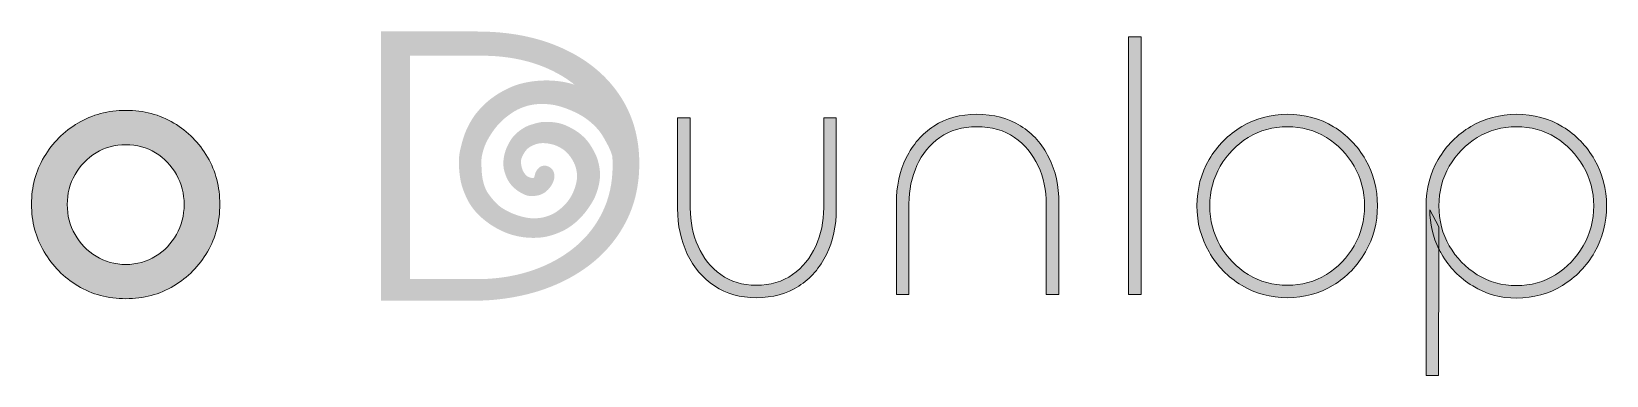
# Model space of a CAD drawing. Header units: inches. Extents: x 0.18 to 3.99, y 0.51 to 1.99.
# Drawn here: x 1.965 to 3.986, y 0.914 to 1.356 of the extents above; entities that cross this region are included whole.
import ezdxf

# ---------------------------------------------------------------- set-up
doc = ezdxf.new("R2010")
doc.units = ezdxf.units.IN

msp = doc.modelspace()

# ---------------------------------------------------------------- hatches: boundary and pattern name
at = {"true_color": 0x009289, "transparency": 33554687}
h = msp.add_hatch(color=134, dxfattribs=at)
edge = h.paths.add_edge_path(flags=0)
edge.add_spline(control_points=[(2.7452, 1.186), (2.7452, 1.1584), (2.7396, 1.1337), (2.7285, 1.1119), (2.7175, 1.0901), (2.7021, 1.0716), (2.6825, 1.0563), (2.6629, 1.0411), (2.6402, 1.0295), (2.6143, 1.0215), (2.5883, 1.0136), (2.5606, 1.0096), (2.531, 1.0096), (2.531, 1.0096), (2.4139, 1.0096), (2.4139, 1.0096), (2.4139, 1.0096), (2.4139, 1.3555), (2.4139, 1.3555), (2.4139, 1.3555), (2.5363, 1.3555), (2.5363, 1.3555), (2.5778, 1.3555), (2.6142, 1.3485), (2.6456, 1.3344), (2.677, 1.3203), (2.7015, 1.3006), (2.7189, 1.2752), (2.7364, 1.2498), (2.7452, 1.22), (2.7452, 1.186)], knot_values=[0, 0, 0, 0, 1, 1, 1, 2, 2, 2, 3, 3, 3, 4, 4, 4, 5, 5, 5, 6, 6, 6, 7, 7, 7, 8, 8, 8, 9, 9, 9, 10, 10, 10, 10], degree=3, periodic=1)
edge = h.paths.add_edge_path(flags=0)
edge.add_spline(control_points=[(2.7228, 1.186), (2.7228, 1.2165), (2.7148, 1.2431), (2.6989, 1.2658), (2.683, 1.2886), (2.661, 1.3062), (2.633, 1.3188), (2.605, 1.3314), (2.5728, 1.3377), (2.5363, 1.3377), (2.5363, 1.3377), (2.4355, 1.3377), (2.4355, 1.3377), (2.4355, 1.3377), (2.4355, 1.0277), (2.4355, 1.0277), (2.4355, 1.0277), (2.531, 1.0277), (2.531, 1.0277), (2.5569, 1.0277), (2.5814, 1.0313), (2.6045, 1.0384), (2.6276, 1.0456), (2.648, 1.0559), (2.6658, 1.0694), (2.6835, 1.0829), (2.6975, 1.0995), (2.7076, 1.119), (2.7177, 1.1386), (2.7228, 1.1609), (2.7228, 1.186)], knot_values=[0, 0, 0, 0, 1, 1, 1, 2, 2, 2, 3, 3, 3, 4, 4, 4, 5, 5, 5, 6, 6, 6, 7, 7, 7, 8, 8, 8, 9, 9, 9, 10, 10, 10, 10], degree=3, periodic=1)
h = msp.add_hatch(color=134, dxfattribs=at)
edge = h.paths.add_edge_path(flags=0)
edge.add_spline(control_points=[(2.7312, 1.184), (2.7312, 1.1584), (2.7262, 1.1356), (2.7162, 1.1154), (2.7062, 1.0952), (2.6923, 1.078), (2.6746, 1.0639), (2.6568, 1.0498), (2.6363, 1.0391), (2.6128, 1.0317), (2.5894, 1.0243), (2.5643, 1.0206), (2.5375, 1.0206), (2.5375, 1.0206), (2.4317, 1.0206), (2.4317, 1.0206), (2.4317, 1.0206), (2.4317, 1.3409), (2.4317, 1.3409), (2.4317, 1.3409), (2.5423, 1.3409), (2.5423, 1.3409), (2.5798, 1.3409), (2.6127, 1.3344), (2.6412, 1.3214), (2.6696, 1.3083), (2.6917, 1.29), (2.7075, 1.2665), (2.7233, 1.243), (2.7312, 1.2155), (2.7312, 1.184)], knot_values=[0, 0, 0, 0, 1, 1, 1, 2, 2, 2, 3, 3, 3, 4, 4, 4, 5, 5, 5, 6, 6, 6, 7, 7, 7, 8, 8, 8, 9, 9, 9, 10, 10, 10, 10], degree=3, periodic=1)
edge = h.paths.add_edge_path(flags=0)
edge.add_spline(control_points=[(2.711, 1.184), (2.711, 1.2122), (2.7038, 1.2368), (2.6894, 1.2579), (2.675, 1.2789), (2.6551, 1.2953), (2.6298, 1.3069), (2.6044, 1.3186), (2.5753, 1.3244), (2.5423, 1.3244), (2.5423, 1.3244), (2.4512, 1.3244), (2.4512, 1.3244), (2.4512, 1.3244), (2.4512, 1.0374), (2.4512, 1.0374), (2.4512, 1.0374), (2.5375, 1.0374), (2.5375, 1.0374), (2.561, 1.0374), (2.5831, 1.0407), (2.604, 1.0473), (2.6249, 1.0539), (2.6434, 1.0635), (2.6594, 1.076), (2.6755, 1.0885), (2.6881, 1.1039), (2.6972, 1.122), (2.7064, 1.1401), (2.711, 1.1607), (2.711, 1.184)], knot_values=[0, 0, 0, 0, 1, 1, 1, 2, 2, 2, 3, 3, 3, 4, 4, 4, 5, 5, 5, 6, 6, 6, 7, 7, 7, 8, 8, 8, 9, 9, 9, 10, 10, 10, 10], degree=3, periodic=1)
msp.add_hatch(color=134, dxfattribs=at).paths.add_polyline_path([(3.3729, 1.3486), (3.3891, 1.3486), (3.3891, 1.0176), (3.3729, 1.0176)], flags=0)
h = msp.add_hatch(color=134, dxfattribs=at)
edge = h.paths.add_edge_path(flags=0)
edge.add_spline(control_points=[(2.6266, 1.1828), (2.6288, 1.1821), (2.6319, 1.1804), (2.6336, 1.1783), (2.6352, 1.1762), (2.6364, 1.1729), (2.6364, 1.17), (2.6365, 1.167), (2.6354, 1.1632), (2.6338, 1.1602), (2.6321, 1.1569), (2.6291, 1.1529), (2.6261, 1.1504), (2.6233, 1.1479), (2.6198, 1.146), (2.6161, 1.1451), (2.612, 1.1442), (2.6064, 1.1434), (2.6018, 1.1446), (2.5968, 1.1459), (2.5906, 1.1496), (2.5865, 1.1529), (2.5826, 1.156), (2.5793, 1.1599), (2.5768, 1.1642), (2.5743, 1.1687), (2.5722, 1.1744), (2.5713, 1.1795), (2.5704, 1.1845), (2.5707, 1.1897), (2.5716, 1.1947), (2.5725, 1.1998), (2.5743, 1.2051), (2.5767, 1.2098), (2.5792, 1.2147), (2.5825, 1.22), (2.5868, 1.224), (2.5913, 1.2282), (2.5983, 1.2331), (2.6042, 1.235), (2.6097, 1.2368), (2.6157, 1.2388), (2.6217, 1.2393), (2.6279, 1.2397), (2.6357, 1.2392), (2.6418, 1.2378), (2.6476, 1.2366), (2.6533, 1.2339), (2.6583, 1.2312), (2.6632, 1.2286), (2.6681, 1.2253), (2.672, 1.2217), (2.6759, 1.2182), (2.6794, 1.2143), (2.6822, 1.2099), (2.6854, 1.2048), (2.6895, 1.1979), (2.6916, 1.1912), (2.6937, 1.1844), (2.6951, 1.1766), (2.6948, 1.1692), (2.6944, 1.1615), (2.6922, 1.1526), (2.6893, 1.1453), (2.6864, 1.138), (2.6817, 1.131), (2.6774, 1.1252), (2.6733, 1.1197), (2.6685, 1.1146), (2.6634, 1.1102), (2.6584, 1.106), (2.653, 1.1022), (2.647, 1.0993), (2.6405, 1.0962), (2.6323, 1.0931), (2.6246, 1.0917), (2.6167, 1.0902), (2.608, 1.0901), (2.6001, 1.0908), (2.5922, 1.0915), (2.5844, 1.0933), (2.577, 1.0959), (2.5696, 1.0986), (2.5623, 1.1023), (2.5557, 1.1066), (2.5491, 1.1108), (2.5425, 1.1163), (2.5375, 1.1215), (2.5328, 1.1264), (2.5287, 1.1319), (2.5256, 1.1378), (2.5221, 1.1446), (2.5182, 1.1535), (2.5164, 1.1619), (2.5144, 1.1709), (2.5134, 1.1825), (2.5138, 1.1915), (2.5141, 1.1997), (2.5166, 1.2087), (2.5186, 1.2157), (2.5203, 1.2218), (2.5226, 1.2278), (2.5255, 1.2335), (2.5285, 1.2395), (2.5323, 1.2461), (2.5369, 1.2515), (2.5419, 1.2576), (2.5488, 1.2646), (2.5559, 1.2698), (2.5632, 1.2753), (2.5724, 1.2806), (2.5807, 1.2841), (2.5885, 1.2875), (2.5969, 1.2897), (2.6054, 1.291), (2.6141, 1.2924), (2.6241, 1.2929), (2.6329, 1.2924), (2.6415, 1.292), (2.6501, 1.2906), (2.6583, 1.2883), (2.6665, 1.286), (2.6749, 1.2823), (2.682, 1.2786), (2.6876, 1.2757), (2.6931, 1.2726), (2.6982, 1.2688), (2.7035, 1.2649), (2.7093, 1.2597), (2.7138, 1.255), (2.718, 1.2506), (2.7219, 1.2457), (2.7252, 1.2408), (2.7285, 1.2359), (2.7313, 1.2306), (2.7336, 1.2252), (2.736, 1.2195), (2.738, 1.2129), (2.7399, 1.2067), (2.7418, 1.2004), (2.7449, 1.1931), (2.7451, 1.1876), (2.7453, 1.1833), (2.7446, 1.1756), (2.7438, 1.17), (2.7434, 1.1669), (2.7415, 1.1641), (2.7396, 1.1638), (2.7378, 1.1635), (2.7397, 1.1606), (2.7328, 1.1682), (2.7306, 1.1706), (2.7258, 1.1698), (2.7258, 1.1738), (2.7258, 1.1789), (2.7256, 1.1841), (2.7249, 1.1876), (2.724, 1.1924), (2.7226, 1.1984), (2.7206, 1.2036), (2.7186, 1.2088), (2.7159, 1.214), (2.713, 1.219), (2.7101, 1.2241), (2.7069, 1.2297), (2.7029, 1.2343), (2.6986, 1.2393), (2.693, 1.2446), (2.6873, 1.2488), (2.6814, 1.2531), (2.6744, 1.2572), (2.6674, 1.2603), (2.6596, 1.2637), (2.6496, 1.2674), (2.6407, 1.2691), (2.6318, 1.2707), (2.6221, 1.2712), (2.6138, 1.2703), (2.6058, 1.2696), (2.5979, 1.2673), (2.5907, 1.2642), (2.5835, 1.2611), (2.5766, 1.2563), (2.5708, 1.2517), (2.5653, 1.2474), (2.5604, 1.2423), (2.5561, 1.2369), (2.5515, 1.2311), (2.5466, 1.2236), (2.5435, 1.2172), (2.5406, 1.2112), (2.5384, 1.2042), (2.5373, 1.1983), (2.5362, 1.1929), (2.5365, 1.1872), (2.5368, 1.1817), (2.5371, 1.1761), (2.5375, 1.1699), (2.5389, 1.1644), (2.5402, 1.159), (2.5419, 1.1535), (2.5448, 1.1488), (2.5483, 1.1432), (2.5546, 1.1356), (2.5598, 1.131), (2.5646, 1.1267), (2.5704, 1.1236), (2.5762, 1.1208), (2.582, 1.118), (2.5887, 1.1158), (2.5944, 1.1143), (2.5995, 1.113), (2.6048, 1.1121), (2.61, 1.112), (2.6154, 1.1119), (2.6213, 1.1124), (2.6267, 1.1139), (2.6322, 1.1154), (2.638, 1.1178), (2.643, 1.121), (2.6482, 1.1243), (2.6537, 1.1292), (2.6577, 1.1339), (2.6616, 1.1384), (2.6649, 1.1436), (2.6672, 1.1491), (2.6697, 1.1547), (2.6717, 1.162), (2.6722, 1.1676), (2.6727, 1.1725), (2.6718, 1.1778), (2.6705, 1.1825), (2.6691, 1.1872), (2.6669, 1.1918), (2.6641, 1.1958), (2.6613, 1.1998), (2.6579, 1.2037), (2.6539, 1.2066), (2.6498, 1.2096), (2.6448, 1.2122), (2.6398, 1.2139), (2.6348, 1.2155), (2.6287, 1.2164), (2.624, 1.2164), (2.6199, 1.2164), (2.6156, 1.2156), (2.6118, 1.2141), (2.6079, 1.2126), (2.6036, 1.2104), (2.6006, 1.2073), (2.5975, 1.204), (2.5945, 1.198), (2.5933, 1.1945), (2.5923, 1.1919), (2.5928, 1.1891), (2.5931, 1.1864), (2.5935, 1.1835), (2.5945, 1.1799), (2.5955, 1.1775), (2.5963, 1.1755), (2.5976, 1.1735), (2.5989, 1.172), (2.6, 1.1706), (2.6013, 1.1692), (2.603, 1.1686), (2.6049, 1.1678), (2.6088, 1.1667), (2.6105, 1.1677), (2.6122, 1.1688), (2.6122, 1.1728), (2.6132, 1.1749), (2.614, 1.1767), (2.6151, 1.1788), (2.6163, 1.1801), (2.6174, 1.1813), (2.6188, 1.1823), (2.6204, 1.1827), (2.6221, 1.1831), (2.6247, 1.1834), (2.6266, 1.1828)], knot_values=[0, 0, 0, 0, 1, 1, 1, 2, 2, 2, 3, 3, 3, 4, 4, 4, 5, 5, 5, 6, 6, 6, 7, 7, 7, 8, 8, 8, 9, 9, 9, 10, 10, 10, 11, 11, 11, 12, 12, 12, 13, 13, 13, 14, 14, 14, 15, 15, 15, 16, 16, 16, 17, 17, 17, 18, 18, 18, 19, 19, 19, 20, 20, 20, 21, 21, 21, 22, 22, 22, 23, 23, 23, 24, 24, 24, 25, 25, 25, 26, 26, 26, 27, 27, 27, 28, 28, 28, 29, 29, 29, 30, 30, 30, 31, 31, 31, 32, 32, 32, 33, 33, 33, 34, 34, 34, 35, 35, 35, 36, 36, 36, 37, 37, 37, 38, 38, 38, 39, 39, 39, 40, 40, 40, 41, 41, 41, 42, 42, 42, 43, 43, 43, 44, 44, 44, 45, 45, 45, 46, 46, 46, 47, 47, 47, 48, 48, 48, 49, 49, 49, 50, 50, 50, 51, 51, 51, 52, 52, 52, 53, 53, 53, 54, 54, 54, 55, 55, 55, 56, 56, 56, 57, 57, 57, 58, 58, 58, 59, 59, 59, 60, 60, 60, 61, 61, 61, 62, 62, 62, 63, 63, 63, 64, 64, 64, 65, 65, 65, 66, 66, 66, 67, 67, 67, 68, 68, 68, 69, 69, 69, 70, 70, 70, 71, 71, 71, 72, 72, 72, 73, 73, 73, 74, 74, 74, 75, 75, 75, 76, 76, 76, 77, 77, 77, 78, 78, 78, 79, 79, 79, 80, 80, 80, 81, 81, 81, 82, 82, 82, 83, 83, 83, 84, 84, 84, 85, 85, 85, 86, 86, 86, 87, 87, 87, 88, 88, 88, 89, 89, 89, 90, 90, 90, 91, 91, 91, 92, 92, 92, 93, 93, 93, 93], degree=3, periodic=1)
h = msp.add_hatch(color=134, dxfattribs=at)
edge = h.paths.add_edge_path(flags=0)
edge.add_spline(control_points=[(2.624, 1.181), (2.626, 1.1803), (2.6288, 1.1788), (2.6303, 1.1768), (2.6317, 1.1749), (2.6328, 1.1719), (2.6329, 1.1692), (2.6329, 1.1664), (2.6319, 1.1628), (2.6305, 1.16), (2.6289, 1.157), (2.6262, 1.1533), (2.6236, 1.151), (2.621, 1.1487), (2.6178, 1.1469), (2.6145, 1.1461), (2.6108, 1.1452), (2.6057, 1.1445), (2.6015, 1.1457), (2.597, 1.1469), (2.5914, 1.1503), (2.5877, 1.1533), (2.5842, 1.1562), (2.5812, 1.1598), (2.579, 1.1638), (2.5767, 1.1679), (2.5747, 1.1733), (2.574, 1.178), (2.5732, 1.1826), (2.5734, 1.1874), (2.5742, 1.192), (2.5751, 1.1967), (2.5766, 1.2016), (2.5789, 1.206), (2.5811, 1.2105), (2.5841, 1.2155), (2.5879, 1.2191), (2.5921, 1.223), (2.5984, 1.2275), (2.6037, 1.2293), (2.6087, 1.231), (2.6141, 1.2329), (2.6195, 1.2333), (2.6252, 1.2337), (2.6322, 1.2332), (2.6377, 1.232), (2.643, 1.2308), (2.6481, 1.2283), (2.6527, 1.2258), (2.6571, 1.2234), (2.6615, 1.2203), (2.6651, 1.217), (2.6686, 1.2138), (2.6717, 1.2101), (2.6742, 1.2061), (2.6772, 1.2014), (2.6809, 1.1949), (2.6828, 1.1888), (2.6847, 1.1825), (2.686, 1.1752), (2.6856, 1.1684), (2.6853, 1.1613), (2.6833, 1.153), (2.6807, 1.1463), (2.6781, 1.1396), (2.6738, 1.1331), (2.6699, 1.1277), (2.6662, 1.1226), (2.6619, 1.1178), (2.6573, 1.1138), (2.6528, 1.1099), (2.6478, 1.1063), (2.6425, 1.1037), (2.6366, 1.1008), (2.6292, 1.0979), (2.6221, 1.0966), (2.615, 1.0953), (2.6071, 1.0951), (2.6, 1.0958), (2.5929, 1.0965), (2.5858, 1.0981), (2.5791, 1.1006), (2.5724, 1.103), (2.5658, 1.1065), (2.5599, 1.1104), (2.5539, 1.1144), (2.548, 1.1194), (2.5434, 1.1243), (2.5392, 1.1288), (2.5355, 1.1339), (2.5327, 1.1394), (2.5295, 1.1456), (2.526, 1.1539), (2.5243, 1.1617), (2.5225, 1.17), (2.5216, 1.1807), (2.522, 1.189), (2.5223, 1.1967), (2.5245, 1.205), (2.5263, 1.2115), (2.5278, 1.2171), (2.5299, 1.2227), (2.5325, 1.228), (2.5353, 1.2335), (2.5387, 1.2396), (2.5428, 1.2446), (2.5474, 1.2502), (2.5536, 1.2567), (2.56, 1.2616), (2.5666, 1.2666), (2.575, 1.2716), (2.5824, 1.2748), (2.5895, 1.2779), (2.5971, 1.2799), (2.6048, 1.2812), (2.6127, 1.2825), (2.6217, 1.2829), (2.6297, 1.2825), (2.6374, 1.2821), (2.6453, 1.2808), (2.6527, 1.2786), (2.6601, 1.2765), (2.6676, 1.2731), (2.6741, 1.2697), (2.6791, 1.267), (2.6841, 1.2641), (2.6887, 1.2606), (2.6935, 1.257), (2.6988, 1.2522), (2.7028, 1.2478), (2.7067, 1.2438), (2.7102, 1.2393), (2.7132, 1.2347), (2.7161, 1.2301), (2.7186, 1.2252), (2.7207, 1.2202), (2.7229, 1.215), (2.7247, 1.2089), (2.7265, 1.2031), (2.7282, 1.1973), (2.731, 1.1905), (2.7312, 1.1855), (2.7314, 1.1814), (2.7307, 1.1743), (2.73, 1.1692), (2.7296, 1.1663), (2.7278, 1.1637), (2.7262, 1.1634), (2.7245, 1.1631), (2.7262, 1.1604), (2.72, 1.1675), (2.718, 1.1697), (2.7137, 1.169), (2.7137, 1.1727), (2.7137, 1.1774), (2.7135, 1.1822), (2.7129, 1.1855), (2.7121, 1.1899), (2.7108, 1.1955), (2.709, 1.2002), (2.7072, 1.2051), (2.7047, 1.2099), (2.7021, 1.2145), (2.6995, 1.2192), (2.6966, 1.2244), (2.693, 1.2287), (2.6891, 1.2333), (2.6841, 1.2382), (2.6789, 1.2421), (2.6735, 1.2461), (2.6672, 1.2499), (2.6608, 1.2527), (2.6538, 1.2559), (2.6448, 1.2593), (2.6367, 1.2609), (2.6287, 1.2624), (2.6199, 1.2628), (2.6124, 1.262), (2.6052, 1.2613), (2.598, 1.2592), (2.5915, 1.2563), (2.585, 1.2535), (2.5788, 1.249), (2.5735, 1.2448), (2.5686, 1.2408), (2.5641, 1.2361), (2.5602, 1.2311), (2.5561, 1.2257), (2.5517, 1.2188), (2.5488, 1.2128), (2.5462, 1.2073), (2.5442, 1.2008), (2.5432, 1.1953), (2.5423, 1.1903), (2.5425, 1.1851), (2.5428, 1.18), (2.543, 1.1748), (2.5434, 1.169), (2.5446, 1.164), (2.5458, 1.159), (2.5474, 1.1539), (2.55, 1.1495), (2.5532, 1.1444), (2.5588, 1.1373), (2.5636, 1.133), (2.5679, 1.1291), (2.5732, 1.1261), (2.5784, 1.1236), (2.5836, 1.121), (2.5897, 1.119), (2.5948, 1.1176), (2.5995, 1.1164), (2.6042, 1.1155), (2.609, 1.1155), (2.6139, 1.1154), (2.6192, 1.1158), (2.624, 1.1172), (2.629, 1.1186), (2.6343, 1.1208), (2.6388, 1.1238), (2.6435, 1.1269), (2.6485, 1.1314), (2.6521, 1.1357), (2.6557, 1.1399), (2.6586, 1.1447), (2.6607, 1.1498), (2.6629, 1.155), (2.6648, 1.1617), (2.6653, 1.1669), (2.6657, 1.1715), (2.6649, 1.1764), (2.6637, 1.1807), (2.6624, 1.1851), (2.6604, 1.1893), (2.6579, 1.193), (2.6554, 1.1967), (2.6523, 1.2003), (2.6487, 1.2031), (2.645, 1.2058), (2.6404, 1.2083), (2.6359, 1.2098), (2.6314, 1.2113), (2.6258, 1.2121), (2.6216, 1.2121), (2.6179, 1.2121), (2.6141, 1.2114), (2.6106, 1.21), (2.607, 1.2086), (2.6032, 1.2066), (2.6005, 1.2036), (2.5977, 1.2006), (2.5949, 1.1951), (2.5938, 1.1918), (2.593, 1.1895), (2.5934, 1.1868), (2.5937, 1.1843), (2.594, 1.1817), (2.595, 1.1783), (2.5958, 1.1761), (2.5965, 1.1743), (2.5978, 1.1724), (2.5989, 1.171), (2.5999, 1.1697), (2.6011, 1.1684), (2.6026, 1.1678), (2.6044, 1.1671), (2.6079, 1.1661), (2.6094, 1.1671), (2.611, 1.168), (2.611, 1.1717), (2.6118, 1.1736), (2.6126, 1.1754), (2.6136, 1.1773), (2.6146, 1.1785), (2.6156, 1.1796), (2.617, 1.1805), (2.6184, 1.1809), (2.6199, 1.1813), (2.6222, 1.1816), (2.624, 1.181)], knot_values=[0, 0, 0, 0, 1, 1, 1, 2, 2, 2, 3, 3, 3, 4, 4, 4, 5, 5, 5, 6, 6, 6, 7, 7, 7, 8, 8, 8, 9, 9, 9, 10, 10, 10, 11, 11, 11, 12, 12, 12, 13, 13, 13, 14, 14, 14, 15, 15, 15, 16, 16, 16, 17, 17, 17, 18, 18, 18, 19, 19, 19, 20, 20, 20, 21, 21, 21, 22, 22, 22, 23, 23, 23, 24, 24, 24, 25, 25, 25, 26, 26, 26, 27, 27, 27, 28, 28, 28, 29, 29, 29, 30, 30, 30, 31, 31, 31, 32, 32, 32, 33, 33, 33, 34, 34, 34, 35, 35, 35, 36, 36, 36, 37, 37, 37, 38, 38, 38, 39, 39, 39, 40, 40, 40, 41, 41, 41, 42, 42, 42, 43, 43, 43, 44, 44, 44, 45, 45, 45, 46, 46, 46, 47, 47, 47, 48, 48, 48, 49, 49, 49, 50, 50, 50, 51, 51, 51, 52, 52, 52, 53, 53, 53, 54, 54, 54, 55, 55, 55, 56, 56, 56, 57, 57, 57, 58, 58, 58, 59, 59, 59, 60, 60, 60, 61, 61, 61, 62, 62, 62, 63, 63, 63, 64, 64, 64, 65, 65, 65, 66, 66, 66, 67, 67, 67, 68, 68, 68, 69, 69, 69, 70, 70, 70, 71, 71, 71, 72, 72, 72, 73, 73, 73, 74, 74, 74, 75, 75, 75, 76, 76, 76, 77, 77, 77, 78, 78, 78, 79, 79, 79, 80, 80, 80, 81, 81, 81, 82, 82, 82, 83, 83, 83, 84, 84, 84, 85, 85, 85, 86, 86, 86, 87, 87, 87, 88, 88, 88, 89, 89, 89, 90, 90, 90, 91, 91, 91, 92, 92, 92, 93, 93, 93, 93], degree=3, periodic=1)
h = msp.add_hatch(color=134, dxfattribs=at)
edge = h.paths.add_edge_path(flags=0)
edge.add_spline(control_points=[(2.0864, 1.0122), (2.0636, 1.0122), (2.0431, 1.0177), (2.0249, 1.0286), (2.0067, 1.0396), (1.9922, 1.0543), (1.9815, 1.0726), (1.9707, 1.091), (1.9654, 1.1113), (1.9654, 1.1336), (1.9654, 1.1558), (1.9707, 1.1761), (1.9815, 1.1943), (1.9922, 1.2125), (2.0067, 1.227), (2.025, 1.2379), (2.0433, 1.2487), (2.0638, 1.2542), (2.0864, 1.2542), (2.1094, 1.2542), (2.13, 1.2487), (2.1481, 1.2379), (2.1662, 1.227), (2.1806, 1.2124), (2.1912, 1.1941), (2.2018, 1.1758), (2.207, 1.1556), (2.207, 1.1336), (2.207, 1.1113), (2.2018, 1.091), (2.1912, 1.0726), (2.1806, 1.0543), (2.1662, 1.0396), (2.1479, 1.0286), (2.1297, 1.0177), (2.1092, 1.0122), (2.0864, 1.0122)], knot_values=[0, 0, 0, 0, 1, 1, 1, 2, 2, 2, 3, 3, 3, 4, 4, 4, 5, 5, 5, 6, 6, 6, 7, 7, 7, 8, 8, 8, 9, 9, 9, 10, 10, 10, 11, 11, 11, 12, 12, 12, 12], degree=3, periodic=1)
edge = h.paths.add_edge_path(flags=0)
edge.add_spline(control_points=[(2.0864, 1.0562), (2.1006, 1.0562), (2.1134, 1.0597), (2.1246, 1.0667), (2.1359, 1.0737), (2.1448, 1.083), (2.1513, 1.0947), (2.1579, 1.1063), (2.1612, 1.1191), (2.1612, 1.1331), (2.1612, 1.1472), (2.1579, 1.16), (2.1513, 1.1717), (2.1448, 1.1833), (2.1359, 1.1926), (2.1246, 1.1996), (2.1134, 1.2066), (2.1006, 1.2101), (2.0864, 1.2101), (2.0722, 1.2101), (2.0595, 1.2066), (2.0482, 1.1996), (2.0369, 1.1926), (2.0279, 1.1833), (2.0212, 1.1717), (2.0146, 1.16), (2.0112, 1.1472), (2.0112, 1.1331), (2.0112, 1.1191), (2.0146, 1.1063), (2.0212, 1.0947), (2.0279, 1.083), (2.0369, 1.0737), (2.0482, 1.0667), (2.0595, 1.0597), (2.0722, 1.0562), (2.0864, 1.0562)], knot_values=[0, 0, 0, 0, 1, 1, 1, 2, 2, 2, 3, 3, 3, 4, 4, 4, 5, 5, 5, 6, 6, 6, 7, 7, 7, 8, 8, 8, 9, 9, 9, 10, 10, 10, 11, 11, 11, 12, 12, 12, 12], degree=3, periodic=1)
h = msp.add_hatch(color=134, dxfattribs=at)
edge = h.paths.add_edge_path(flags=0)
edge.add_spline(control_points=[(2.8952, 1.0295), (2.9133, 1.0295), (2.9289, 1.0341), (2.9419, 1.0433), (2.9548, 1.0525), (2.9647, 1.0646), (2.9715, 1.0797), (2.9784, 1.0947), (2.9818, 1.1112), (2.9818, 1.1289), (2.9818, 1.1289), (2.9818, 1.2445), (2.9818, 1.2445), (2.9818, 1.2445), (2.998, 1.2445), (2.998, 1.2445), (2.998, 1.2445), (2.998, 1.1274), (2.998, 1.1274), (2.998, 1.1058), (2.9938, 1.0864), (2.9854, 1.0691), (2.977, 1.0519), (2.9651, 1.0383), (2.9498, 1.0284), (2.9344, 1.0185), (2.9162, 1.0135), (2.8952, 1.0135), (2.8748, 1.0135), (2.857, 1.0185), (2.8418, 1.0286), (2.8267, 1.0387), (2.815, 1.0523), (2.8068, 1.0696), (2.7985, 1.0869), (2.7944, 1.1063), (2.7944, 1.1279), (2.7944, 1.1279), (2.7944, 1.2445), (2.7944, 1.2445), (2.7944, 1.2445), (2.8106, 1.2445), (2.8106, 1.2445), (2.8106, 1.2445), (2.8106, 1.1284), (2.8106, 1.1284), (2.8106, 1.111), (2.8139, 1.0947), (2.8206, 1.0797), (2.8273, 1.0646), (2.8369, 1.0525), (2.8497, 1.0433), (2.8624, 1.0341), (2.8775, 1.0295), (2.8952, 1.0295)], knot_values=[0, 0, 0, 0, 1, 1, 1, 2, 2, 2, 3, 3, 3, 4, 4, 4, 5, 5, 5, 6, 6, 6, 7, 7, 7, 8, 8, 8, 9, 9, 9, 10, 10, 10, 11, 11, 11, 12, 12, 12, 13, 13, 13, 14, 14, 14, 15, 15, 15, 16, 16, 16, 17, 17, 17, 18, 18, 18, 18], degree=3, periodic=1)
h = msp.add_hatch(color=134, dxfattribs=at)
edge = h.paths.add_edge_path(flags=0)
edge.add_spline(control_points=[(3.1781, 1.2331), (3.1596, 1.2331), (3.1438, 1.2285), (3.1308, 1.2193), (3.1179, 1.2102), (3.108, 1.1981), (3.1013, 1.1832), (3.0946, 1.1682), (3.0912, 1.1519), (3.0912, 1.1342), (3.0912, 1.1342), (3.0912, 1.0176), (3.0912, 1.0176), (3.0912, 1.0176), (3.075, 1.0176), (3.075, 1.0176), (3.075, 1.0176), (3.075, 1.1347), (3.075, 1.1347), (3.075, 1.1565), (3.0792, 1.176), (3.0876, 1.1931), (3.096, 1.2103), (3.1079, 1.2239), (3.1233, 1.234), (3.1387, 1.2441), (3.157, 1.2491), (3.1781, 1.2491), (3.1999, 1.2491), (3.2187, 1.2441), (3.2344, 1.2342), (3.2501, 1.2243), (3.2622, 1.2108), (3.2708, 1.1936), (3.2793, 1.1764), (3.2836, 1.157), (3.2836, 1.1352), (3.2836, 1.1352), (3.2836, 1.0176), (3.2836, 1.0176), (3.2836, 1.0176), (3.2674, 1.0176), (3.2674, 1.0176), (3.2674, 1.0176), (3.2674, 1.1337), (3.2674, 1.1337), (3.2674, 1.1514), (3.2639, 1.1679), (3.2569, 1.1829), (3.2499, 1.198), (3.2399, 1.2102), (3.2267, 1.2193), (3.2135, 1.2285), (3.1973, 1.2331), (3.1781, 1.2331)], knot_values=[0, 0, 0, 0, 1, 1, 1, 2, 2, 2, 3, 3, 3, 4, 4, 4, 5, 5, 5, 6, 6, 6, 7, 7, 7, 8, 8, 8, 9, 9, 9, 10, 10, 10, 11, 11, 11, 12, 12, 12, 13, 13, 13, 14, 14, 14, 15, 15, 15, 16, 16, 16, 17, 17, 17, 18, 18, 18, 18], degree=3, periodic=1)
h = msp.add_hatch(color=134, dxfattribs=at)
edge = h.paths.add_edge_path(flags=0)
edge.add_spline(control_points=[(3.5767, 1.0135), (3.5551, 1.0135), (3.5355, 1.0188), (3.5179, 1.0295), (3.5004, 1.0401), (3.4864, 1.0544), (3.4762, 1.0723), (3.4659, 1.0903), (3.4607, 1.1101), (3.4607, 1.1316), (3.4607, 1.1534), (3.4659, 1.1732), (3.4763, 1.191), (3.4867, 1.2088), (3.5007, 1.2229), (3.5183, 1.2334), (3.5359, 1.2439), (3.5554, 1.2491), (3.5767, 1.2491), (3.5989, 1.2491), (3.6186, 1.2438), (3.6359, 1.2332), (3.6532, 1.2227), (3.6669, 1.2084), (3.677, 1.1906), (3.6872, 1.1727), (3.6923, 1.1531), (3.6923, 1.1316), (3.6923, 1.1101), (3.6871, 1.0903), (3.6769, 1.0723), (3.6666, 1.0544), (3.6528, 1.0401), (3.6353, 1.0295), (3.6179, 1.0188), (3.5983, 1.0135), (3.5767, 1.0135)], knot_values=[0, 0, 0, 0, 1, 1, 1, 2, 2, 2, 3, 3, 3, 4, 4, 4, 5, 5, 5, 6, 6, 6, 7, 7, 7, 8, 8, 8, 9, 9, 9, 10, 10, 10, 11, 11, 11, 12, 12, 12, 12], degree=3, periodic=1)
edge = h.paths.add_edge_path(flags=0)
edge.add_spline(control_points=[(3.5767, 1.0295), (3.5952, 1.0295), (3.6119, 1.0341), (3.6268, 1.0433), (3.6417, 1.0526), (3.6536, 1.0649), (3.6625, 1.0803), (3.6713, 1.0958), (3.6758, 1.1128), (3.6758, 1.1315), (3.6758, 1.1501), (3.6713, 1.1671), (3.6625, 1.1824), (3.6536, 1.1978), (3.6417, 1.21), (3.6268, 1.2193), (3.6119, 1.2285), (3.5952, 1.2331), (3.5767, 1.2331), (3.5583, 1.2331), (3.5415, 1.2285), (3.5265, 1.2193), (3.5115, 1.21), (3.4995, 1.1978), (3.4906, 1.1824), (3.4817, 1.1671), (3.4772, 1.1501), (3.4772, 1.1315), (3.4772, 1.1128), (3.4817, 1.0958), (3.4906, 1.0803), (3.4995, 1.0649), (3.5115, 1.0526), (3.5265, 1.0433), (3.5415, 1.0341), (3.5583, 1.0295), (3.5767, 1.0295)], knot_values=[0, 0, 0, 0, 1, 1, 1, 2, 2, 2, 3, 3, 3, 4, 4, 4, 5, 5, 5, 6, 6, 6, 7, 7, 7, 8, 8, 8, 9, 9, 9, 10, 10, 10, 11, 11, 11, 12, 12, 12, 12], degree=3, periodic=1)
h = msp.add_hatch(color=134, dxfattribs=at)
edge = h.paths.add_edge_path(flags=0)
edge.add_spline(control_points=[(3.7711, 1.076), (3.7711, 1.076), (3.7708, 0.9135), (3.7708, 0.9135), (3.7708, 0.9135), (3.7546, 0.9135), (3.7546, 0.9135), (3.7546, 0.9135), (3.7546, 1.1316), (3.7546, 1.1316), (3.7546, 1.1535), (3.7598, 1.1733), (3.7702, 1.1911), (3.7806, 1.2089), (3.7946, 1.223), (3.8122, 1.2335), (3.8298, 1.2439), (3.8493, 1.2491), (3.8706, 1.2491), (3.8928, 1.2491), (3.9125, 1.2438), (3.9298, 1.2332), (3.9471, 1.2227), (3.9608, 1.2084), (3.9709, 1.1906), (3.9811, 1.1727), (3.9862, 1.1531), (3.9862, 1.1316), (3.9862, 1.1099), (3.9811, 1.0901), (3.9709, 1.0721), (3.9607, 1.0541), (3.9469, 1.0397), (3.9295, 1.0291), (3.9121, 1.0184), (3.8926, 1.013), (3.8709, 1.013), (3.8502, 1.013), (3.8314, 1.0182), (3.8145, 1.0286), (3.7976, 1.0389), (3.7842, 1.0527), (3.7743, 1.0699), (3.7732, 1.0719), (3.7721, 1.0739), (3.7711, 1.076)], knot_values=[0, 0, 0, 0, 1, 1, 1, 2, 2, 2, 3, 3, 3, 4, 4, 4, 5, 5, 5, 6, 6, 6, 7, 7, 7, 8, 8, 8, 9, 9, 9, 10, 10, 10, 11, 11, 11, 12, 12, 12, 13, 13, 13, 14, 14, 14, 15, 15, 15, 15], degree=3, periodic=1)
edge = h.paths.add_edge_path(flags=0)
edge.add_spline(control_points=[(3.8706, 1.029), (3.8891, 1.029), (3.9058, 1.0337), (3.9207, 1.043), (3.9356, 1.0523), (3.9475, 1.0648), (3.9564, 1.0802), (3.9652, 1.0957), (3.9697, 1.1128), (3.9697, 1.1315), (3.9697, 1.1501), (3.9652, 1.1671), (3.9564, 1.1824), (3.9475, 1.1978), (3.9356, 1.21), (3.9207, 1.2193), (3.9058, 1.2285), (3.8891, 1.2331), (3.8706, 1.2331), (3.8522, 1.2331), (3.8354, 1.2285), (3.8204, 1.2193), (3.8054, 1.21), (3.7934, 1.1978), (3.7845, 1.1824), (3.7756, 1.1671), (3.7711, 1.1501), (3.7711, 1.1315), (3.7711, 1.1128), (3.7756, 1.0957), (3.7845, 1.0802), (3.7934, 1.0648), (3.8054, 1.0523), (3.8204, 1.043), (3.8354, 1.0337), (3.8522, 1.029), (3.8706, 1.029)], knot_values=[0, 0, 0, 0, 1, 1, 1, 2, 2, 2, 3, 3, 3, 4, 4, 4, 5, 5, 5, 6, 6, 6, 7, 7, 7, 8, 8, 8, 9, 9, 9, 10, 10, 10, 11, 11, 11, 12, 12, 12, 12], degree=3, periodic=1)

# ---------------------------------------------------------------- linework, layer by layer
at = {"color": 134, "linetype": 'Continuous', "lineweight": 18, "true_color": 0x009289}
msp.add_lwpolyline([(3.3729, 1.3486), (3.3891, 1.3486), (3.3891, 1.0176), (3.3729, 1.0176), (3.3729, 1.3486)], close=True, dxfattribs=at)
for points, knots in [([(2.0864, 1.0122), (2.0636, 1.0122), (2.0431, 1.0177), (2.0249, 1.0286), (2.0067, 1.0396), (1.9922, 1.0543), (1.9815, 1.0726), (1.9707, 1.091), (1.9654, 1.1113), (1.9654, 1.1336), (1.9654, 1.1558), (1.9707, 1.1761), (1.9815, 1.1943), (1.9922, 1.2125), (2.0067, 1.227), (2.025, 1.2379), (2.0433, 1.2487), (2.0638, 1.2542), (2.0864, 1.2542), (2.1094, 1.2542), (2.13, 1.2487), (2.1481, 1.2379), (2.1662, 1.227), (2.1806, 1.2124), (2.1912, 1.1941), (2.2018, 1.1758), (2.207, 1.1556), (2.207, 1.1336), (2.207, 1.1113), (2.2018, 1.091), (2.1912, 1.0726), (2.1806, 1.0543), (2.1662, 1.0396), (2.1479, 1.0286), (2.1297, 1.0177), (2.1092, 1.0122), (2.0864, 1.0122)], [0, 0, 0, 0, 1, 1, 1, 2, 2, 2, 3, 3, 3, 4, 4, 4, 5, 5, 5, 6, 6, 6, 7, 7, 7, 8, 8, 8, 9, 9, 9, 10, 10, 10, 11, 11, 11, 12, 12, 12, 12]), ([(2.8952, 1.0295), (2.9133, 1.0295), (2.9289, 1.0341), (2.9419, 1.0433), (2.9548, 1.0525), (2.9647, 1.0646), (2.9715, 1.0797), (2.9784, 1.0947), (2.9818, 1.1112), (2.9818, 1.1289), (2.9818, 1.1289), (2.9818, 1.2445), (2.9818, 1.2445), (2.9818, 1.2445), (2.998, 1.2445), (2.998, 1.2445), (2.998, 1.2445), (2.998, 1.1274), (2.998, 1.1274), (2.998, 1.1058), (2.9938, 1.0864), (2.9854, 1.0691), (2.977, 1.0519), (2.9651, 1.0383), (2.9498, 1.0284), (2.9344, 1.0185), (2.9162, 1.0135), (2.8952, 1.0135), (2.8748, 1.0135), (2.857, 1.0185), (2.8418, 1.0286), (2.8267, 1.0387), (2.815, 1.0523), (2.8068, 1.0696), (2.7985, 1.0869), (2.7944, 1.1063), (2.7944, 1.1279), (2.7944, 1.1279), (2.7944, 1.2445), (2.7944, 1.2445), (2.7944, 1.2445), (2.8106, 1.2445), (2.8106, 1.2445), (2.8106, 1.2445), (2.8106, 1.1284), (2.8106, 1.1284), (2.8106, 1.111), (2.8139, 1.0947), (2.8206, 1.0797), (2.8273, 1.0646), (2.8369, 1.0525), (2.8497, 1.0433), (2.8624, 1.0341), (2.8775, 1.0295), (2.8952, 1.0295)], [0, 0, 0, 0, 1, 1, 1, 2, 2, 2, 3, 3, 3, 4, 4, 4, 5, 5, 5, 6, 6, 6, 7, 7, 7, 8, 8, 8, 9, 9, 9, 10, 10, 10, 11, 11, 11, 12, 12, 12, 13, 13, 13, 14, 14, 14, 15, 15, 15, 16, 16, 16, 17, 17, 17, 18, 18, 18, 18]), ([(3.1781, 1.2331), (3.1596, 1.2331), (3.1438, 1.2285), (3.1308, 1.2193), (3.1179, 1.2102), (3.108, 1.1981), (3.1013, 1.1832), (3.0946, 1.1682), (3.0912, 1.1519), (3.0912, 1.1342), (3.0912, 1.1342), (3.0912, 1.0176), (3.0912, 1.0176), (3.0912, 1.0176), (3.075, 1.0176), (3.075, 1.0176), (3.075, 1.0176), (3.075, 1.1347), (3.075, 1.1347), (3.075, 1.1565), (3.0792, 1.176), (3.0876, 1.1931), (3.096, 1.2103), (3.1079, 1.2239), (3.1233, 1.234), (3.1387, 1.2441), (3.157, 1.2491), (3.1781, 1.2491), (3.1999, 1.2491), (3.2187, 1.2441), (3.2344, 1.2342), (3.2501, 1.2243), (3.2622, 1.2108), (3.2708, 1.1936), (3.2793, 1.1764), (3.2836, 1.157), (3.2836, 1.1352), (3.2836, 1.1352), (3.2836, 1.0176), (3.2836, 1.0176), (3.2836, 1.0176), (3.2674, 1.0176), (3.2674, 1.0176), (3.2674, 1.0176), (3.2674, 1.1337), (3.2674, 1.1337), (3.2674, 1.1514), (3.2639, 1.1679), (3.2569, 1.1829), (3.2499, 1.198), (3.2399, 1.2102), (3.2267, 1.2193), (3.2135, 1.2285), (3.1973, 1.2331), (3.1781, 1.2331)], [0, 0, 0, 0, 1, 1, 1, 2, 2, 2, 3, 3, 3, 4, 4, 4, 5, 5, 5, 6, 6, 6, 7, 7, 7, 8, 8, 8, 9, 9, 9, 10, 10, 10, 11, 11, 11, 12, 12, 12, 13, 13, 13, 14, 14, 14, 15, 15, 15, 16, 16, 16, 17, 17, 17, 18, 18, 18, 18]), ([(3.5767, 1.0135), (3.5551, 1.0135), (3.5355, 1.0188), (3.5179, 1.0295), (3.5004, 1.0401), (3.4864, 1.0544), (3.4762, 1.0723), (3.4659, 1.0903), (3.4607, 1.1101), (3.4607, 1.1316), (3.4607, 1.1534), (3.4659, 1.1732), (3.4763, 1.191), (3.4867, 1.2088), (3.5007, 1.2229), (3.5183, 1.2334), (3.5359, 1.2439), (3.5554, 1.2491), (3.5767, 1.2491), (3.5989, 1.2491), (3.6186, 1.2438), (3.6359, 1.2332), (3.6532, 1.2227), (3.6669, 1.2084), (3.677, 1.1906), (3.6872, 1.1727), (3.6923, 1.1531), (3.6923, 1.1316), (3.6923, 1.1101), (3.6871, 1.0903), (3.6769, 1.0723), (3.6666, 1.0544), (3.6528, 1.0401), (3.6353, 1.0295), (3.6179, 1.0188), (3.5983, 1.0135), (3.5767, 1.0135)], [0, 0, 0, 0, 1, 1, 1, 2, 2, 2, 3, 3, 3, 4, 4, 4, 5, 5, 5, 6, 6, 6, 7, 7, 7, 8, 8, 8, 9, 9, 9, 10, 10, 10, 11, 11, 11, 12, 12, 12, 12]), ([(3.5767, 1.0295), (3.5952, 1.0295), (3.6119, 1.0341), (3.6268, 1.0433), (3.6417, 1.0526), (3.6536, 1.0649), (3.6625, 1.0803), (3.6713, 1.0958), (3.6758, 1.1128), (3.6758, 1.1315), (3.6758, 1.1501), (3.6713, 1.1671), (3.6625, 1.1824), (3.6536, 1.1978), (3.6417, 1.21), (3.6268, 1.2193), (3.6119, 1.2285), (3.5952, 1.2331), (3.5767, 1.2331), (3.5583, 1.2331), (3.5415, 1.2285), (3.5265, 1.2193), (3.5115, 1.21), (3.4995, 1.1978), (3.4906, 1.1824), (3.4817, 1.1671), (3.4772, 1.1501), (3.4772, 1.1315), (3.4772, 1.1128), (3.4817, 1.0958), (3.4906, 1.0803), (3.4995, 1.0649), (3.5115, 1.0526), (3.5265, 1.0433), (3.5415, 1.0341), (3.5583, 1.0295), (3.5767, 1.0295)], [0, 0, 0, 0, 1, 1, 1, 2, 2, 2, 3, 3, 3, 4, 4, 4, 5, 5, 5, 6, 6, 6, 7, 7, 7, 8, 8, 8, 9, 9, 9, 10, 10, 10, 11, 11, 11, 12, 12, 12, 12]), ([(3.7711, 1.076), (3.7711, 1.076), (3.7708, 0.9135), (3.7708, 0.9135), (3.7708, 0.9135), (3.7546, 0.9135), (3.7546, 0.9135), (3.7546, 0.9135), (3.7546, 1.1316), (3.7546, 1.1316), (3.7546, 1.1535), (3.7598, 1.1733), (3.7702, 1.1911), (3.7806, 1.2089), (3.7946, 1.223), (3.8122, 1.2335), (3.8298, 1.2439), (3.8493, 1.2491), (3.8706, 1.2491), (3.8928, 1.2491), (3.9125, 1.2438), (3.9298, 1.2332), (3.9471, 1.2227), (3.9608, 1.2084), (3.9709, 1.1906), (3.9811, 1.1727), (3.9862, 1.1531), (3.9862, 1.1316), (3.9862, 1.1099), (3.9811, 1.0901), (3.9709, 1.0721), (3.9607, 1.0541), (3.9469, 1.0397), (3.9295, 1.0291), (3.9121, 1.0184), (3.8926, 1.013), (3.8709, 1.013), (3.8502, 1.013), (3.8314, 1.0182), (3.8145, 1.0286), (3.7976, 1.0389), (3.7842, 1.0527), (3.7743, 1.0699), (3.7732, 1.0719), (3.7721, 1.0739), (3.7711, 1.076)], [0, 0, 0, 0, 1, 1, 1, 2, 2, 2, 3, 3, 3, 4, 4, 4, 5, 5, 5, 6, 6, 6, 7, 7, 7, 8, 8, 8, 9, 9, 9, 10, 10, 10, 11, 11, 11, 12, 12, 12, 13, 13, 13, 14, 14, 14, 15, 15, 15, 15]), ([(3.8706, 1.029), (3.8891, 1.029), (3.9058, 1.0337), (3.9207, 1.043), (3.9356, 1.0523), (3.9475, 1.0648), (3.9564, 1.0802), (3.9652, 1.0957), (3.9697, 1.1128), (3.9697, 1.1315), (3.9697, 1.1501), (3.9652, 1.1671), (3.9564, 1.1824), (3.9475, 1.1978), (3.9356, 1.21), (3.9207, 1.2193), (3.9058, 1.2285), (3.8891, 1.2331), (3.8706, 1.2331), (3.8522, 1.2331), (3.8354, 1.2285), (3.8204, 1.2193), (3.8054, 1.21), (3.7934, 1.1978), (3.7845, 1.1824), (3.7756, 1.1671), (3.7711, 1.1501), (3.7711, 1.1315), (3.7711, 1.1128), (3.7756, 1.0957), (3.7845, 1.0802), (3.7934, 1.0648), (3.8054, 1.0523), (3.8204, 1.043), (3.8354, 1.0337), (3.8522, 1.029), (3.8706, 1.029)], [0, 0, 0, 0, 1, 1, 1, 2, 2, 2, 3, 3, 3, 4, 4, 4, 5, 5, 5, 6, 6, 6, 7, 7, 7, 8, 8, 8, 9, 9, 9, 10, 10, 10, 11, 11, 11, 12, 12, 12, 12]), ([(2.0864, 1.0562), (2.1006, 1.0562), (2.1134, 1.0597), (2.1246, 1.0667), (2.1359, 1.0737), (2.1448, 1.083), (2.1513, 1.0947), (2.1579, 1.1063), (2.1612, 1.1191), (2.1612, 1.1331), (2.1612, 1.1472), (2.1579, 1.16), (2.1513, 1.1717), (2.1448, 1.1833), (2.1359, 1.1926), (2.1246, 1.1996), (2.1134, 1.2066), (2.1006, 1.2101), (2.0864, 1.2101), (2.0722, 1.2101), (2.0595, 1.2066), (2.0482, 1.1996), (2.0369, 1.1926), (2.0279, 1.1833), (2.0212, 1.1717), (2.0146, 1.16), (2.0112, 1.1472), (2.0112, 1.1331), (2.0112, 1.1191), (2.0146, 1.1063), (2.0212, 1.0947), (2.0279, 1.083), (2.0369, 1.0737), (2.0482, 1.0667), (2.0595, 1.0597), (2.0722, 1.0562), (2.0864, 1.0562)], [0, 0, 0, 0, 1, 1, 1, 2, 2, 2, 3, 3, 3, 4, 4, 4, 5, 5, 5, 6, 6, 6, 7, 7, 7, 8, 8, 8, 9, 9, 9, 10, 10, 10, 11, 11, 11, 12, 12, 12, 12]), ([(3.7711, 1.076), (3.7634, 1.0915), (3.7595, 1.1083), (3.7595, 1.1264), (3.7595, 1.1264), (3.7711, 1.1047), (3.7711, 1.1047), (3.7711, 1.1047), (3.7711, 1.076), (3.7711, 1.076)], [0, 0, 0, 0, 1, 1, 1, 2, 2, 2, 3, 3, 3, 3])]:
    msp.add_open_spline(points, degree=3, knots=knots, dxfattribs=at)

doc.saveas('drawing.dxf')
